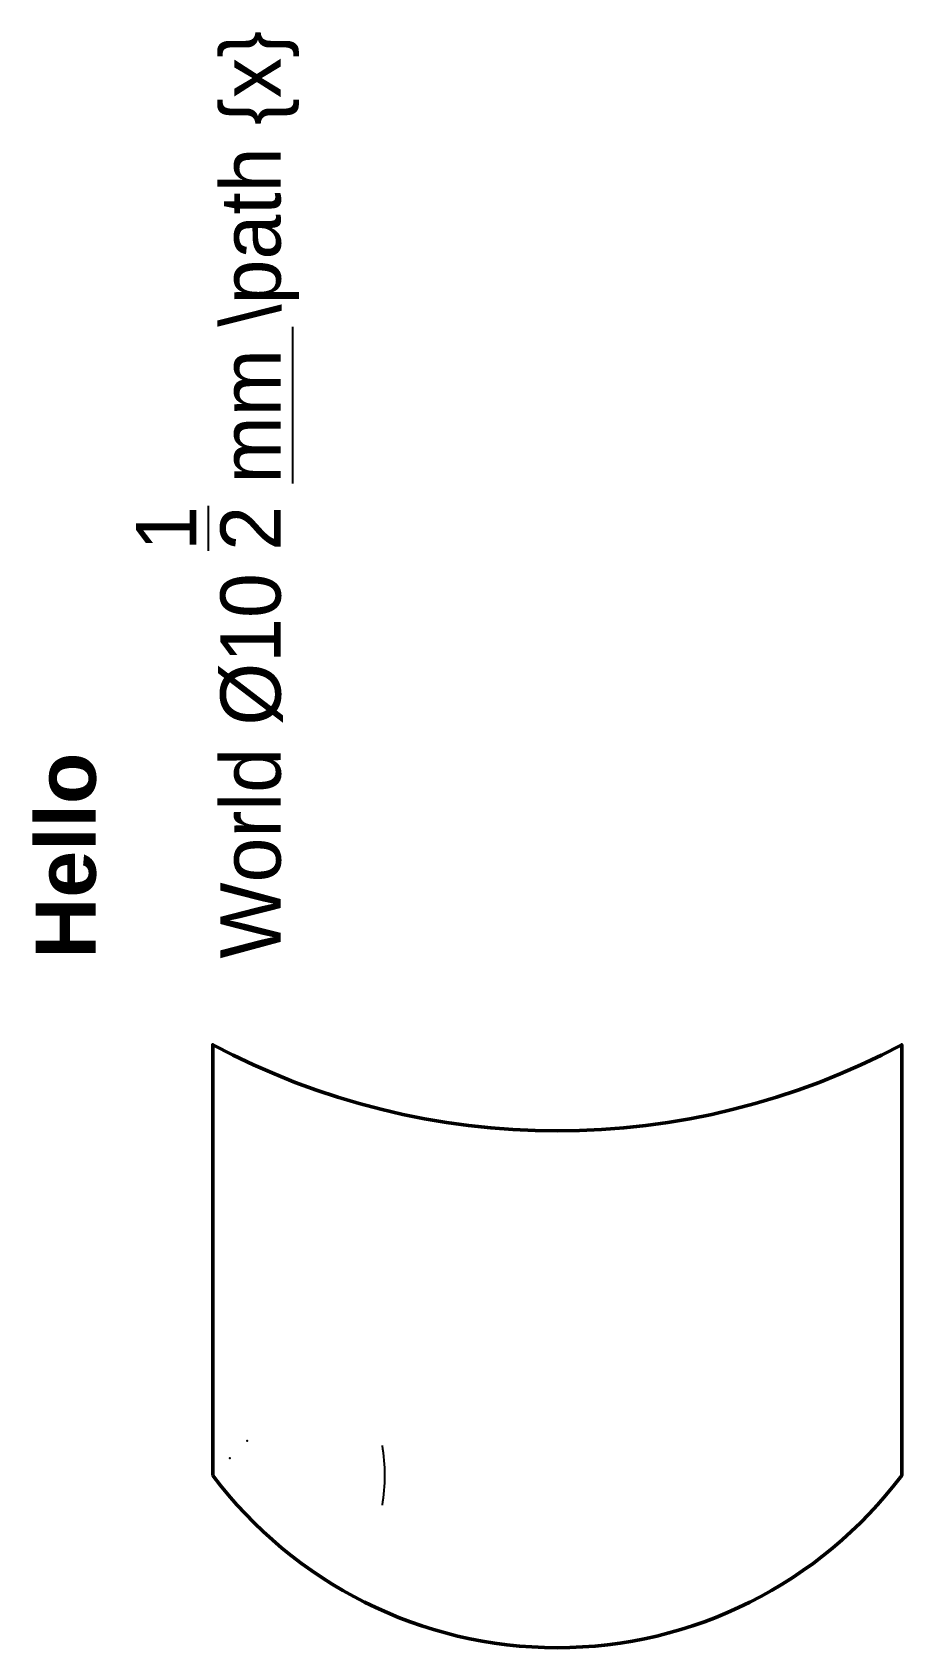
# Model space of a CAD drawing. Header units: millimetres. Extents: x -10.5 to 40, y -10 to 83.8.
import ezdxf

# ---------------------------------------------------------------- set-up
doc = ezdxf.new("R2010")
doc.units = ezdxf.units.MM
doc.layers.add('True colour', color=5, linetype='Continuous', lineweight=50, true_color=0x123456)

msp = doc.modelspace()

# ---------------------------------------------------------------- linework, layer by layer
for p in [(2, 2), (1, 1)]:
    msp.add_point(p)
at = {"layer": 'Ghost'}
msp.add_arc((0, 0), 10, 350, 10, dxfattribs=at)
at = {"layer": 'True colour'}
msp.add_lwpolyline([(0, 0, 0.5), (40, 0), (40, 25, -0.25), (0, 25)], format="xyb", close=True, dxfattribs=at)

# ---------------------------------------------------------------- texts
at = {"insert": (5, 30), "char_height": 3.5, "attachment_point": 7, "rotation": 90}
msp.add_mtext('{\\fArial|b1|i0|c0|p34;Hello}\\PWorld %%c10 \\S1/2; \\Lmm\\l \\\\path \\{x\\}', dxfattribs=at)

doc.saveas('drawing.dxf')
